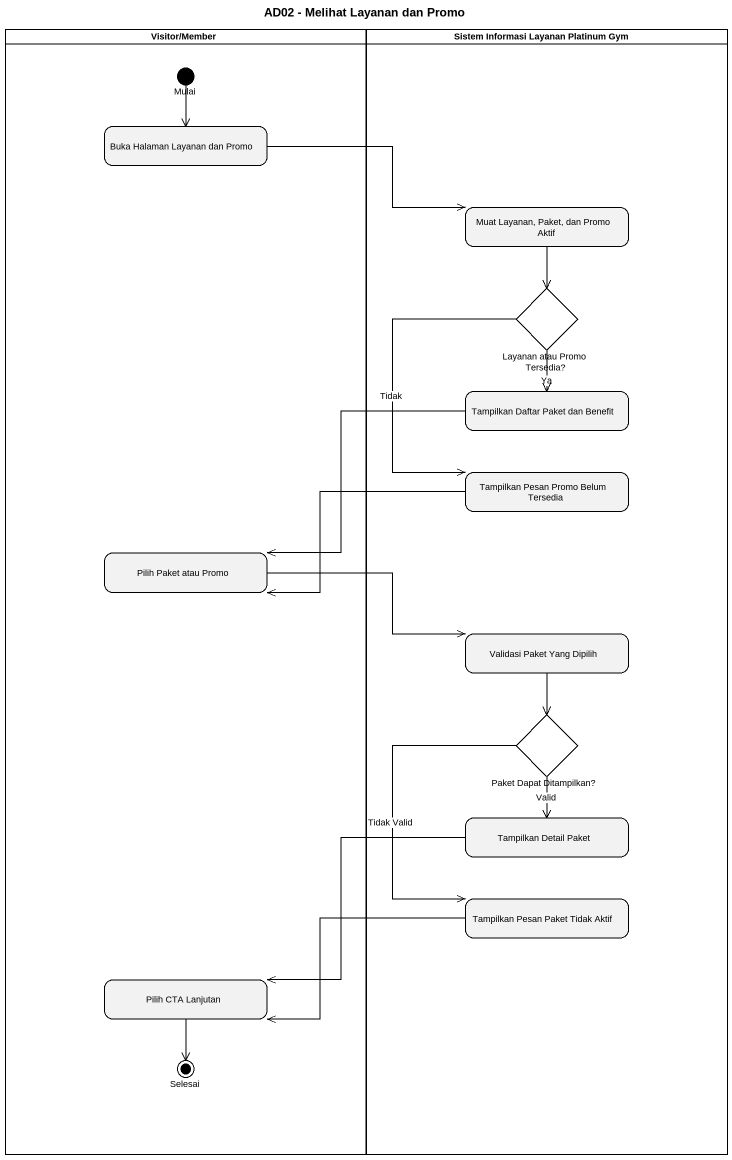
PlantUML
@startuml
title AD02 - Melihat Layanan dan Promo
hide empty description
state "Visitor/Member" as Visitor_Member <<partition>> {
  state Mulai <<start>>
  state "Buka Halaman Layanan dan Promo" as Buka_Halaman_Layanan_dan
  state "Pilih Paket atau Promo" as Pilih_Paket_atau_Promo
  state "Pilih CTA Lanjutan" as Pilih_CTA_Lanjutan
  state Selesai <<end>>
}
state "Sistem Informasi Layanan Platinum Gym" as Sistem_Informasi_Layanan <<partition>> {
  state "Muat Layanan, Paket, dan Promo Aktif" as Muat_Layanan_Paket_dan
  state "Layanan atau Promo Tersedia?" as Layanan_atau_Promo_Tersedia <<choice>>
  state "Tampilkan Daftar Paket dan Benefit" as Tampilkan_Daftar_Paket_dan
  state "Tampilkan Pesan Promo Belum Tersedia" as Tampilkan_Pesan_Promo_Belum
  state "Validasi Paket Yang Dipilih" as Validasi_Paket_Yang_Dipilih
  state "Paket Dapat Ditampilkan?" as Paket_Dapat_Ditampilkan <<choice>>
  state "Tampilkan Detail Paket" as Tampilkan_Detail_Paket
  state "Tampilkan Pesan Paket Tidak Aktif" as Tampilkan_Pesan_Paket_Tidak
}
Mulai --> Buka_Halaman_Layanan_dan
Buka_Halaman_Layanan_dan -right-> Muat_Layanan_Paket_dan
Muat_Layanan_Paket_dan --> Layanan_atau_Promo_Tersedia
Layanan_atau_Promo_Tersedia --> Tampilkan_Daftar_Paket_dan : Ya
Layanan_atau_Promo_Tersedia --> Tampilkan_Pesan_Promo_Belum : Tidak
Tampilkan_Daftar_Paket_dan -left-> Pilih_Paket_atau_Promo
Tampilkan_Pesan_Promo_Belum -left-> Pilih_Paket_atau_Promo
Pilih_Paket_atau_Promo -right-> Validasi_Paket_Yang_Dipilih
Validasi_Paket_Yang_Dipilih --> Paket_Dapat_Ditampilkan
Paket_Dapat_Ditampilkan --> Tampilkan_Detail_Paket : Valid
Paket_Dapat_Ditampilkan --> Tampilkan_Pesan_Paket_Tidak : Tidak Valid
Tampilkan_Detail_Paket -left-> Pilih_CTA_Lanjutan
Tampilkan_Pesan_Paket_Tidak -left-> Pilih_CTA_Lanjutan
Pilih_CTA_Lanjutan --> Selesai
@enduml
